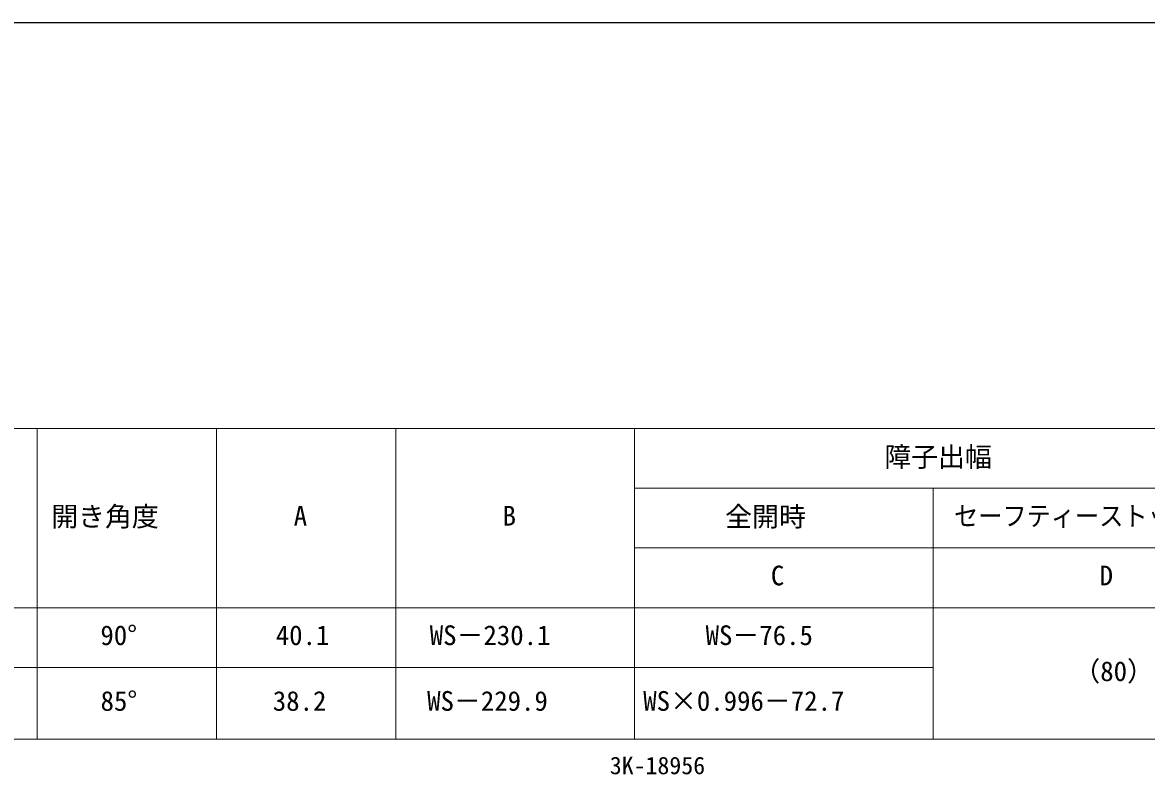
# Model space of a CAD drawing. Units: millimetres, scale not verified. Extents: x -525 to 525, y -783 to 778.
# Drawn here: x -70.5 to 305.8, y 495.4 to 747.2 of the extents above; entities that cross this region are included whole.
import ezdxf
from ezdxf.enums import TextEntityAlignment as Align

# ---------------------------------------------------------------- set-up
doc = ezdxf.new("R2010")
doc.units = ezdxf.units.MM
doc.header["$LTSCALE"] = 4
doc.layers.add('0-1_TABLE1', color=7, linetype='Continuous', lineweight=18)
doc.layers.add('0-8_YKK_D', color=6, linetype='Continuous')
doc.layers.add('0-9_YKK_ZWAK', color=7, linetype='Continuous')
doc.styles.add('ＭＳ ゴシック', font='')
doc.styles.get('ＭＳ ゴシック').set_extended_font_data('MS Gothic')

msp = doc.modelspace()

# ---------------------------------------------------------------- linework, layer by layer
at = {"layer": '0-1_TABLE1'}
for p, q in [((-155.583, 611.275), (354.417, 611.275)), ((-65.583, 611.275), (-65.583, 507.275)), ((-5.583, 611.275), (-5.583, 507.275)), ((54.417, 611.275), (54.417, 507.275)), ((134.417, 611.275), (134.417, 507.275)), ((134.417, 591.275), (354.417, 591.275)), ((234.417, 591.275), (234.417, 507.275)), ((134.417, 571.275), (354.417, 571.275)), ((-155.583, 551.275), (354.417, 551.275)), ((-155.583, 531.275), (234.417, 531.275)), ((-155.583, 507.275), (354.417, 507.275))]:
    msp.add_line(p, q, dxfattribs=at)
at = {"layer": '0-9_YKK_ZWAK'}
msp.add_line((-525, 747.2), (525, 747.2), dxfattribs=at)

# ---------------------------------------------------------------- texts
at = {"layer": '0-1_TABLE1', "style": 'ＭＳ ゴシック'}
for s, p in [('障子出幅', (218.056, 596.493)), ('開き角度', (-60.921, 576.519)), ('A', (20.275, 576.775)), ('B', (90.224, 576.775)), ('全開時', (164.755, 576.493)), ('C', (180.045, 556.775)), ('D', (290.147, 556.775)), ('90°', (-44.455, 536.775)), ('40.1', (14.266, 536.775)), ('WS－230.1', (65.832, 536.775)), ('WS－76.5', (158.209, 536.775)), ('（80）', (281.352, 524.724)), ('85°', (-44.404, 514.775)), ('38.2', (13.269, 514.775)), ('WS－229.9', (64.962, 514.775)), ('WS×0.996－72.7', (137.32, 514.775))]:
    msp.add_text(s, height=6.598, dxfattribs=at).set_placement(p, align=Align.BOTTOM_LEFT)
at = {"layer": '0-1_TABLE1', "style": 'ＭＳ ゴシック', "width": 0.9}
msp.add_text('セーフティーストッパー', height=6.598, dxfattribs=at).set_placement((241.399, 576.724), align=Align.BOTTOM_LEFT)
at = {"layer": '0-8_YKK_D', "style": 'ＭＳ ゴシック'}
msp.add_text('3K-18956', height=5.865, dxfattribs=at).set_placement((126.117, 493.757), align=Align.BOTTOM_LEFT)

doc.saveas('drawing.dxf')
